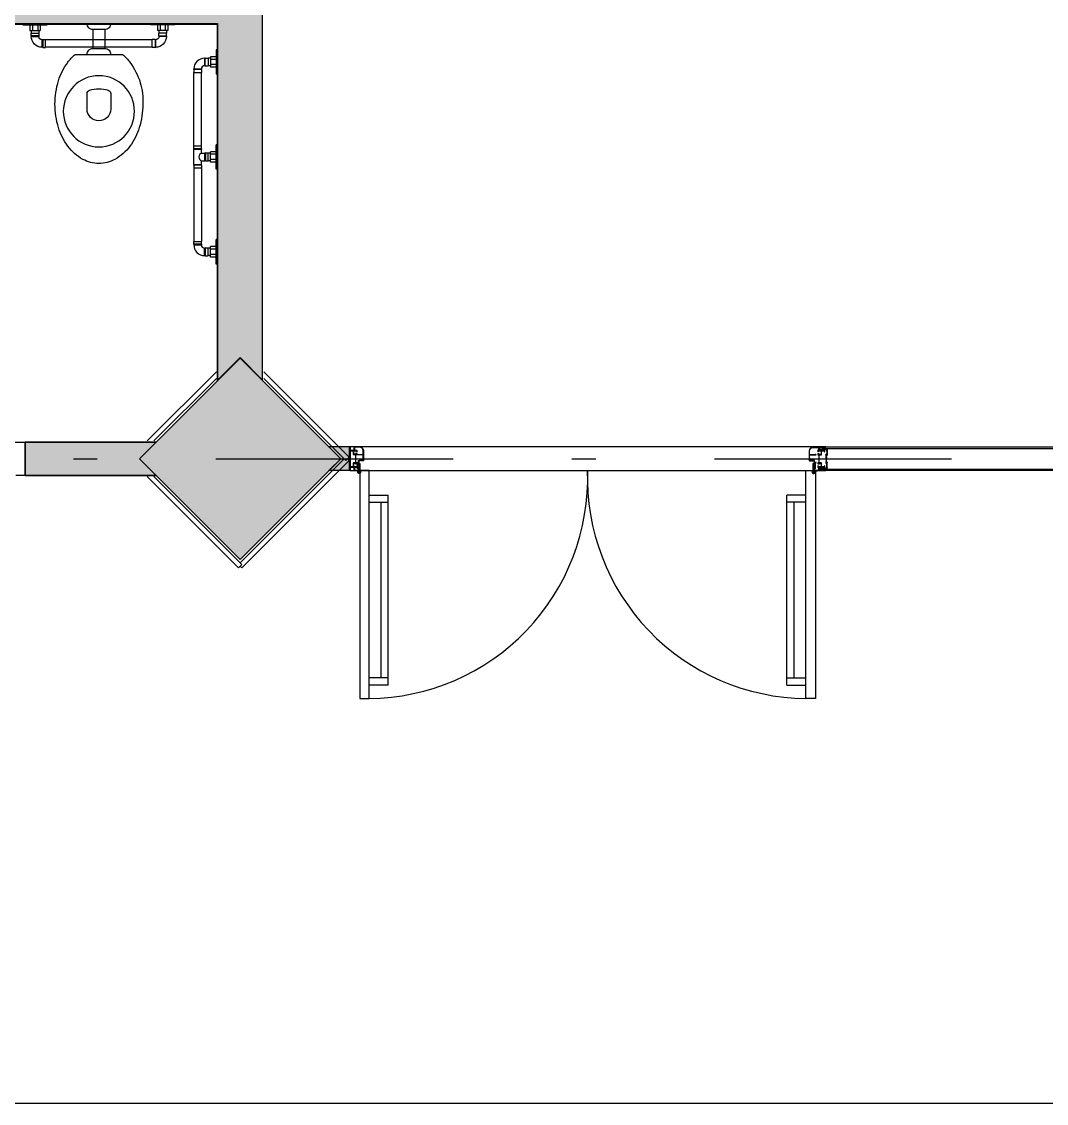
# Model space of a CAD drawing. Header units: millimetres. Extents: x 182 to 575, y -105 to 95.
# Drawn here: x 311.896 to 316.214, y 41.71 to 46.269 of the extents above; entities that cross this region are included whole.
import ezdxf

# ---------------------------------------------------------------- set-up
doc = ezdxf.new("R2010")
doc.units = ezdxf.units.MM
doc.header["$MEASUREMENT"] = 0
doc.linetypes.add('DASHDOT', pattern=[1, 0.5, -0.25, 0, -0.25])
doc.linetypes.add('XR_BL2_AND_MON-REV15$0$DASHDOT', pattern=[1, 0.5, -0.25, 0, -0.25])
for name, color, linetype in [('base', 253, 'Continuous'), ('COB_PROJ_EST', 1, 'Continuous'), ('EIXOS', 31, 'DASHDOT'), ('PVC', 2, 'Continuous'), ('SAN', 1, 'Continuous'), ('XR_BL2_AND_MON-REV15$0$EIXOS_PERFIL', 181, 'XR_BL2_AND_MON-REV15$0$DASHDOT'), ('XR_BL2_AND_MON-REV15$0$PERFIL_DIV', 41, 'Continuous')]:
    doc.layers.add(name, color=color, linetype=linetype)

# ---------------------------------------------------------------- blocks, each defined once
blk = doc.blocks.new('XR_BL2_AND_MON-REV15$0$P50X50')
at = {"layer": 'base'}
blk.add_hatch(color=256, dxfattribs=at).paths.add_polyline_path([(0, -0.4243), (0.4243, 0), (0, 0.4243), (-0.4243, 0)])
at = {"layer": 'base', "linetype": 'ByBlock'}
blk.add_lwpolyline([(0, -0.4243), (0.4243, 0), (0, 0.4243), (-0.4243, 0)], close=True, dxfattribs=at)
blk = doc.blocks.new('XR_BL2_AND_MON-REV15$0$PILAR 60X60_45')
at = {"layer": 'base'}
blk.add_blockref('XR_BL2_AND_MON-REV15$0$P50X50', (0, 0), dxfattribs=at)
blk = doc.blocks.new('BAC-PL2')
for p, q in [((0, 0), (0.005, 0)), ((0.025, 0.025), (0.105, 0.025)), ((0.025, -0.025), (0.105, -0.025))]:
    blk.add_line(p, q)
for points in [[(0.13, 0.0998), (0.13, -0.0998, 0.056984), (0.1632, -0.1308, 0.085116), (0.2494, -0.1743, 0.090221), (0.34, -0.185, 0.074494), (0.4387, -0.1702, 0.085116), (0.5168, -0.1308, 0.106255), (0.5723, -0.0677, 0.128271), (0.59, 0, 0.128271), (0.5723, 0.0677, 0.106255), (0.5168, 0.1308, 0.085116), (0.4387, 0.1702, 0.074494), (0.34, 0.185, 0.074494), (0.2413, 0.1702, 0.085116), (0.1632, 0.1308, 0.056984)], [(0.2955, 0.05, 0.326276), (0.2812, 0.0396, 0.155871), (0.2812, -0.0396, 0.326276), (0.2955, -0.05), (0.36, -0.05, 1), (0.36, 0.05)]]:
    blk.add_lwpolyline(points, format="xyb", close=True)
for points in [[(0, -0.05, 0.414214), (0.025, -0.025), (0.025, 0.025, 0.414483), (0, 0.05)], [(0.13, 0.05, 0.414483), (0.105, 0.025), (0.105, -0.025, 0.414214), (0.13, -0.05)]]:
    blk.add_lwpolyline(points, format="xyb")
blk.add_circle((0.37, 0), 0.15)
blk = doc.blocks.new('DEF')
at = {"layer": 'PVC', "color": 0}
for p, q in [((0, 0.6406), (0.006, 0.6406)), ((0.006, 0.6406), (0.006, 0.5376)), ((0.006, 0.611), (0.03, 0.611)), ((0.006, 0.6001), (0.03, 0.6001)), ((0.03, 0.611), (0.03, 0.5672)), ((0.03, 0.605), (0.04, 0.605)), ((0.04, 0.6057), (0.04, 0.5726)), ((0.052, 0.6057), (0.04, 0.6057)), ((0.052, 0.5726), (0.052, 0.6057)), ((0.052, 0.6057), (0.0546, 0.605)), ((0.0546, 0.605), (0.0546, 0.5733)), ((0.006, 0.5782), (0.03, 0.5782)), ((0.006, 0.5672), (0.03, 0.5672)), ((0.03, 0.5732), (0.04, 0.5732)), ((0.052, 0.5726), (0.04, 0.5726)), ((0.052, 0.5726), (0.0546, 0.5733)), ((0.0675, 0.5571), (0.0681, 0.5597)), ((0.0675, 0.5571), (0.1006, 0.5571)), ((0.0675, 0.5571), (0.0675, 0.5451)), ((0.0999, 0.5597), (0.0681, 0.5597)), ((0.1006, 0.5571), (0.0999, 0.5597)), ((0.1006, 0.5571), (0.1006, 0.5451)), ((0, 0.5376), (0.006, 0.5376)), ((0.1006, 0.5451), (0.0675, 0.5451)), ((0.0681, 0.0955), (0.0681, 0.5451)), ((0.0999, 0.0955), (0.0999, 0.5451)), ((0, 0.103), (0.006, 0.103)), ((0.006, 0), (0.006, 0.103)), ((0.1006, 0.0955), (0.0675, 0.0955)), ((0.0675, 0.0835), (0.0675, 0.0955)), ((0.1006, 0.0835), (0.1006, 0.0955)), ((0.006, 0.0734), (0.03, 0.0734)), ((0.006, 0.0624), (0.03, 0.0624)), ((0.03, 0.0296), (0.03, 0.0734)), ((0.03, 0.0673), (0.04, 0.0673)), ((0.052, 0.068), (0.04, 0.068)), ((0.04, 0.0349), (0.04, 0.068)), ((0.052, 0.068), (0.052, 0.0349)), ((0.052, 0.068), (0.0546, 0.0674)), ((0.0546, 0.0356), (0.0546, 0.0674)), ((0.0675, 0.0835), (0.1006, 0.0835)), ((0.0675, 0.0835), (0.0681, 0.0809)), ((0.0999, 0.0809), (0.0681, 0.0809)), ((0.1006, 0.0835), (0.0999, 0.0809)), ((0, 0), (0.006, 0)), ((0.006, 0.0406), (0.03, 0.0406)), ((0.006, 0.0296), (0.03, 0.0296)), ((0.03, 0.0356), (0.04, 0.0356)), ((0.052, 0.0349), (0.04, 0.0349)), ((0.052, 0.0349), (0.0546, 0.0356))]:
    blk.add_line(p, q, dxfattribs=at)
for centre, radius, start, end in [((0.0546, 0.5597), 0.0453, 359.998, 90.002), ((0.0546, 0.5597), 0.0136, 0, 90.4737), ((0.0546, 0.0809), 0.0136, 269.5263, 0), ((0.0546, 0.0809), 0.0453, 269.998, 0.002)]:
    blk.add_arc(centre, radius, start, end, dxfattribs=at)
blk = doc.blocks.new('W_BARRA_VASO_3ART2')
at = {"layer": 'PVC', "color": 0}
for p, q in [((0, 0), (0, -0.006)), ((0.103, 0), (0.103, -0.006)), ((0.4, 0), (0.4, -0.006)), ((0.503, 0), (0.503, -0.006)), ((0.8, 0), (0.8, -0.006)), ((0.903, 0), (0.903, -0.006)), ((0, -0.006), (0.103, -0.006)), ((0.0296, -0.006), (0.0296, -0.03)), ((0.0296, -0.03), (0.0734, -0.03)), ((0.0349, -0.052), (0.0349, -0.04)), ((0.0349, -0.04), (0.068, -0.04)), ((0.0356, -0.03), (0.0356, -0.04)), ((0.0406, -0.006), (0.0406, -0.03)), ((0.0624, -0.006), (0.0624, -0.03)), ((0.0673, -0.03), (0.0673, -0.04)), ((0.068, -0.052), (0.068, -0.04)), ((0.0734, -0.006), (0.0734, -0.03)), ((0.503, -0.006), (0.4, -0.006)), ((0.4296, -0.006), (0.4296, -0.03)), ((0.4734, -0.03), (0.4296, -0.03)), ((0.4349, -0.051), (0.4349, -0.039)), ((0.4681, -0.039), (0.4349, -0.039)), ((0.4356, -0.03), (0.4356, -0.039)), ((0.4406, -0.006), (0.4406, -0.03)), ((0.4624, -0.006), (0.4624, -0.03)), ((0.4674, -0.03), (0.4674, -0.039)), ((0.4681, -0.051), (0.4681, -0.039)), ((0.4734, -0.006), (0.4734, -0.03)), ((0.903, -0.006), (0.8, -0.006)), ((0.8296, -0.006), (0.8296, -0.03)), ((0.8734, -0.03), (0.8296, -0.03)), ((0.8681, -0.04), (0.835, -0.04)), ((0.835, -0.052), (0.835, -0.04)), ((0.8356, -0.03), (0.8356, -0.04)), ((0.8406, -0.006), (0.8406, -0.03)), ((0.8624, -0.006), (0.8624, -0.03)), ((0.8674, -0.03), (0.8674, -0.04)), ((0.8681, -0.052), (0.8681, -0.04)), ((0.8734, -0.006), (0.8734, -0.03)), ((0.068, -0.052), (0.0349, -0.052)), ((0.0349, -0.052), (0.0356, -0.0546)), ((0.0356, -0.0546), (0.0674, -0.0546)), ((0.068, -0.052), (0.0674, -0.0546)), ((0.0835, -0.0675), (0.0809, -0.0681)), ((0.0809, -0.0999), (0.0809, -0.0681)), ((0.0835, -0.0675), (0.0835, -0.1006)), ((0.0835, -0.0675), (0.0955, -0.0675)), ((0.0955, -0.1006), (0.0955, -0.0675)), ((0.405, -0.0681), (0.0955, -0.0681)), ((0.405, -0.1006), (0.405, -0.0674)), ((0.417, -0.0674), (0.405, -0.0674)), ((0.417, -0.0674), (0.417, -0.1006)), ((0.417, -0.0674), (0.4195, -0.0681)), ((0.4195, -0.0999), (0.4195, -0.0681)), ((0.4356, -0.0681), (0.4195, -0.0681)), ((0.4349, -0.051), (0.4356, -0.0535)), ((0.4349, -0.051), (0.4681, -0.051)), ((0.4674, -0.0535), (0.4356, -0.0535)), ((0.4356, -0.0681), (0.4356, -0.0535)), ((0.4681, -0.051), (0.4674, -0.0535)), ((0.4674, -0.0681), (0.4674, -0.0535)), ((0.4835, -0.0681), (0.4674, -0.0681)), ((0.486, -0.0674), (0.4835, -0.0681)), ((0.4835, -0.0999), (0.4835, -0.0681)), ((0.486, -0.0674), (0.486, -0.1006)), ((0.486, -0.0674), (0.498, -0.0674)), ((0.498, -0.1006), (0.498, -0.0674)), ((0.498, -0.0681), (0.8075, -0.0681)), ((0.8075, -0.1006), (0.8075, -0.0675)), ((0.8195, -0.0675), (0.8075, -0.0675)), ((0.8195, -0.0675), (0.8195, -0.1006)), ((0.8195, -0.0675), (0.8221, -0.0681)), ((0.8221, -0.0999), (0.8221, -0.0681)), ((0.835, -0.052), (0.8681, -0.052)), ((0.835, -0.052), (0.8356, -0.0546)), ((0.8674, -0.0546), (0.8356, -0.0546)), ((0.8681, -0.052), (0.8674, -0.0546)), ((0.0835, -0.1006), (0.0809, -0.0999)), ((0.0835, -0.1006), (0.0955, -0.1006)), ((0.405, -0.0999), (0.0955, -0.0999)), ((0.417, -0.1006), (0.405, -0.1006)), ((0.4171, -0.1005), (0.4195, -0.0999)), ((0.4835, -0.0999), (0.4195, -0.0999)), ((0.486, -0.1006), (0.4835, -0.0999)), ((0.486, -0.1006), (0.498, -0.1006)), ((0.498, -0.0999), (0.8075, -0.0999)), ((0.8195, -0.1006), (0.8075, -0.1006)), ((0.8195, -0.1006), (0.8221, -0.0999))]:
    blk.add_line(p, q, dxfattribs=at)
for centre, radius, start, end in [((0.0809, -0.0546), 0.0453, 179.998, 270.002), ((0.0809, -0.0546), 0.0136, 179.5263, 270), ((0.4515, -0.0615), 0.0172, 202.6199, 337.3801), ((0.8221, -0.0546), 0.0136, 270, 0.4737), ((0.8221, -0.0546), 0.0453, 269.998, 0.002)]:
    blk.add_arc(centre, radius, start, end, dxfattribs=at)
blk = doc.blocks.new('XR_BL2_AND_MON-REV15$0$DI_LEIT12V3')
at = {"layer": 'XR_BL2_AND_MON-REV15$0$EIXOS_PERFIL'}
blk.add_line((-6.3, 0), (58.6, 0), dxfattribs=at)
at = {"layer": 'XR_BL2_AND_MON-REV15$0$PERFIL_DIV'}
for p, q in [((24, 51), (5.8, 51)), ((8.5, 49.5), (8.5, 40)), ((25, 49.5), (25, 50)), ((0, 35), (0, 44.5)), ((0, 35), (1.5, 35)), ((1.5, 38), (1.5, 44.5)), ((8.5, 38), (1.5, 38)), ((1.5, 36.5), (8.5, 36.5)), ((1.5, 35), (1.5, 36.5)), ((8.5, 40), (8.5, 40)), ((8.5, 40), (8.5, 38)), ((8.5, 36.5), (8.5, 35)), ((8.5, 35), (15, 35)), ((24.8, 42.2), (10, 42.2)), ((10, 36.5), (10, 41)), ((10, 41), (16.4, 41)), ((15, 36.5), (10, 36.5)), ((15, 35), (15, 36.5)), ((23, 41), (24.8, 41)), ((0, -35), (0, -44.5)), ((0, -35), (1.5, -35)), ((1.5, -35), (1.5, -36.5)), ((1.5, -36.5), (8.5, -36.5)), ((1.5, -38), (1.5, -44.5)), ((8.5, -38), (1.5, -38)), ((8.5, -35), (15, -35)), ((8.5, -36.5), (8.5, -35)), ((8.5, -40), (8.5, -38)), ((8.5, -40), (8.5, -40)), ((8.5, -49.5), (8.5, -40)), ((10, -36.5), (10, -41)), ((15, -36.5), (10, -36.5)), ((10, -41), (16.4, -41)), ((24.8, -42.2), (10, -42.2)), ((15, -35), (15, -36.5)), ((23, -41), (24.8, -41)), ((24, -51), (5.8, -51)), ((25, -49.5), (25, -50))]:
    blk.add_line(p, q, dxfattribs=at)
at = {"layer": 'XR_BL2_AND_MON-REV15$0$PERFIL_DIV', "linetype": 'Continuous'}
for p, q in [((5.9, 49.5), (8.5, 49.5)), ((10, 42.2), (10, 49.5)), ((10, 49.5), (25, 49.5)), ((25, 1.5), (25, 0)), ((25, 1.5), (26, 1.5)), ((25, 0), (27.5, 0)), ((25, 0), (27.5, 0)), ((25, 0), (27.5, 0)), ((25, -1.5), (25, 0)), ((25, 0), (27.5, 0)), ((25.4, 18.4), (25.4, 19.7)), ((25.4, 14), (25.4, 15.4)), ((26, 1.5), (26, 8.8)), ((26.6, 11.2), (27.6, 12.7)), ((26.8, 36.5), (26.8, 35)), ((26.8, 36.5), (29.4, 36.5)), ((26.8, 35), (29.3, 35)), ((26.9, 19), (26.9, 18.7)), ((26.9, 15.1), (26.9, 14.8)), ((27.5, 8.9), (27.5, 0)), ((27.5, -8.9), (27.5, 0)), ((27.7, 19), (27.7, 18.7)), ((27.7, 15.1), (27.7, 14.8)), ((28.2, 11.4), (29.8, 14.1)), ((29.1, 17.3), (29.4, 17.3)), ((29.1, 16.5), (29.4, 16.5)), ((29.4, 36.5), (29.3, 36.8)), ((29.3, 35), (29.3, 20.3)), ((30.5, 37), (30.5, 16.7)), ((10, -42.2), (10, -49.5)), ((25, -1.5), (26, -1.5)), ((25.4, -14), (25.4, -15.4)), ((25.4, -18.4), (25.4, -19.7)), ((26, -1.5), (26, -8.8)), ((26.6, -11.2), (27.6, -12.7)), ((26.8, -35), (29.3, -35)), ((26.8, -36.5), (26.8, -35)), ((26.8, -36.5), (29.4, -36.5)), ((26.9, -15.1), (26.9, -14.8)), ((26.9, -19), (26.9, -18.7)), ((27.7, -15.1), (27.7, -14.8)), ((27.7, -19), (27.7, -18.7)), ((28.2, -11.4), (29.8, -14.1)), ((29.1, -16.5), (29.4, -16.5)), ((29.1, -17.3), (29.4, -17.3)), ((29.3, -35), (29.3, -20.3)), ((29.4, -36.5), (29.3, -36.8)), ((30.5, -37), (30.5, -16.7)), ((5.9, -49.5), (8.5, -49.5)), ((10, -49.5), (25, -49.5))]:
    blk.add_line(p, q, dxfattribs=at)
at = {"layer": 'XR_BL2_AND_MON-REV15$0$PERFIL_DIV'}
for centre, radius, start, end in [((6, 44.9), 6.07, 90.5943, 185.4313), ((6, 44.9), 4.57, 90.5943, 185.4313), ((24, 50), 1, 0, 90), ((6, -44.9), 6.07, 174.5687, 269.4057), ((6, -44.9), 4.57, 174.5687, 269.4057), ((24, -50), 1, 270, 0)]:
    blk.add_arc(centre, radius, start, end, dxfattribs=at)
at = {"layer": 'XR_BL2_AND_MON-REV15$0$PERFIL_DIV', "linetype": 'Continuous'}
for centre, radius, start, end in [((19.7, 47.4), 7.23, 242.7929, 297.2071), ((24, 35.6), 6.6, 11.8368, 83.416), ((24.3, 36), 5.05, 9.9202, 84.746), ((25.7, 19.7), 0.3, 118.0213, 180), ((25.7, 18.4), 0.3, 180, 315.2481), ((25.7, 15.4), 0.3, 44.7519, 180), ((25.7, 14), 0.3, 180, 241.9787), ((27.3, 16.9), 3.55, 62.9643, 118.0213), ((27.3, 16.9), 3.55, 241.9787, 269.2788), ((27.3, 16.9), 1.85, 102.4869, 135.2481), ((27.3, 16.9), 1.85, 224.7519, 257.5131), ((30.6, 8.8), 4.68, 148.731, 180), ((27.3, 16.9), 2.15, 79.2778, 100.7222), ((27.3, 16.9), 2.15, 259.2778, 280.7222), ((27.2, 12.9), 0.4, 328.731, 89.2788), ((32.5, 8.9), 5, 148.731, 180), ((27.3, 16.9), 1.85, 12.4869, 77.5131), ((27.3, 16.9), 1.85, 282.4869, 347.5131), ((29, 20.3), 0.3, 242.9643, 0), ((27.3, 16.9), 2.15, 349.2778, 10.7222), ((25.5, 16.7), 5, 328.731, 0), ((19.7, -47.4), 7.23, 62.7929, 117.2071), ((24.3, -36), 5.05, 275.254, 350.0798), ((24, -35.6), 6.6, 276.584, 348.1632), ((25.7, -14), 0.3, 118.0213, 180), ((25.7, -15.4), 0.3, 180, 315.2481), ((25.7, -18.4), 0.3, 44.7519, 180), ((25.7, -19.7), 0.3, 180, 241.9787), ((27.3, -16.9), 3.55, 90.7212, 118.0213), ((27.3, -16.9), 3.55, 241.9787, 297.0357), ((27.3, -16.9), 1.85, 102.4869, 135.2481), ((27.3, -16.9), 1.85, 224.7519, 257.5131), ((30.6, -8.8), 4.68, 180, 211.269), ((27.3, -16.9), 2.15, 79.2778, 100.7222), ((27.3, -16.9), 2.15, 259.2778, 280.7222), ((27.2, -12.9), 0.4, 270.7212, 31.269), ((32.5, -8.9), 5, 180, 211.269), ((27.3, -16.9), 1.85, 12.4869, 77.5131), ((27.3, -16.9), 1.85, 282.4869, 347.5131), ((29, -20.3), 0.3, 0, 117.0357), ((27.3, -16.9), 2.15, 349.2778, 10.7222), ((25.5, -16.7), 5, 0, 31.269)]:
    blk.add_arc(centre, radius, start, end, dxfattribs=at)

msp = doc.modelspace()

# ---------------------------------------------------------------- hatches: boundary and pattern name
at = {"layer": 'base'}
for points in [[(307.7613, 48.7989), (307.7613, 50.5458), (307.5913, 50.5458), (307.5913, 50.4558), (307.6213, 50.4558), (307.6213, 47.0021), (307.5913, 47.0021), (307.5913, 46.9121), (307.7613, 46.9121), (307.7613, 48.6589), (310.821, 48.6589), (310.821, 44.4989), (309.3334, 44.4989), (309.3334, 44.3589), (311.011, 44.3589), (311.011, 44.4989), (310.961, 44.4989), (310.961, 46.2607), (312.7213, 46.2607), (312.7213, 44.7582), (312.8163, 44.8532), (312.9113, 44.7582), (312.9113, 49.0389), (311.811, 49.0389), (311.811, 48.8989), (312.7213, 48.8989), (312.7213, 46.4007), (310.961, 46.4007), (310.961, 48.8989), (311.011, 48.8989), (311.011, 49.0389), (310.961, 49.0389), (310.961, 52.9589), (312.4621, 52.9589), (312.3921, 53.0289), (312.4621, 53.0989), (309.3334, 53.0989), (309.3334, 52.9589), (310.821, 52.9589), (310.821, 48.7989)], [(311.911, 44.4964), (311.911, 44.3564), (312.4621, 44.3564), (312.3921, 44.4264), (312.4621, 44.4964)], [(313.1906, 44.4764), (313.2406, 44.4264), (313.1906, 44.3764), (313.2763, 44.3764), (313.2763, 44.4764)]]:
    msp.add_hatch(color=256, dxfattribs=at).paths.add_polyline_path(points)

# ---------------------------------------------------------------- linework, layer by layer
for p, q in [((312.9113, 44.7557, 195.166), (312.9113, 49.0364, 195.166)), ((310.961, 46.2581, 195.166), (312.7213, 46.2581, 195.166)), ((312.7213, 44.7557, 195.166), (312.7213, 46.2581, 195.166)), ((312.7163, 44.7648), (312.4529, 44.5014)), ((313.2618, 44.4193), (312.9163, 44.7648)), ((311.911, 44.3564, 195.166), (311.911, 44.4964, 195.166)), ((311.911, 44.4964, 195.166), (312.4621, 44.4964, 195.166)), ((312.8163, 43.988), (313.2547, 44.4264)), ((312.8234, 43.9668), (313.276, 44.4193)), ((313.2618, 44.4193), (313.276, 44.4335)), ((313.2689, 44.4264), (313.276, 44.4193)), ((312.4621, 44.3564, 195.166), (311.911, 44.3564, 195.166)), ((312.4246, 44.3514), (312.8093, 43.9668)), ((312.4529, 44.3514), (312.8234, 43.9809)), ((313.3606, 44.2731, 195.166), (313.4406, 44.2731, 195.166)), ((313.3606, 44.2431, 195.166), (313.4406, 44.2431, 195.166)), ((312.8163, 43.9739), (312.8093, 43.9668)), ((312.8163, 43.9739), (312.8234, 43.9809)), ((312.8163, 43.9739), (312.8234, 43.9668))]:
    msp.add_line(p, q, dxfattribs=at)
at = {"layer": 'base', "linetype": 'ByBlock'}
for p, q in [((315.2806, 44.4764), (313.2806, 44.4764)), ((313.2806, 44.3764), (315.2806, 44.3764))]:
    msp.add_line(p, q, dxfattribs=at)
at = {"layer": 'base'}
for points in [[(348.7305, 41.7102), (302.2147, 41.7102), (302.2147, 58.4931), (348.7305, 58.4931)], [(311.911, 44.4964), (311.911, 44.3564), (312.4621, 44.3564), (312.3921, 44.4264), (312.4621, 44.4964)], [(316.9264, 44.4697), (316.9264, 44.4757), (315.2696, 44.4757), (315.2696, 44.4697)], [(316.9264, 44.3827), (316.9264, 44.3767), (315.2696, 44.3767), (315.2696, 44.3827)]]:
    msp.add_lwpolyline(points, close=True, dxfattribs=at)
for points in [[(310.961, 46.2607), (312.7213, 46.2607), (312.7213, 44.7582), (312.8163, 44.8532), (312.9113, 44.7582), (312.9113, 49.0389), (311.811, 49.0389)], [(312.7163, 44.7507), (312.8163, 44.8507), (312.9163, 44.7507)], [(312.7163, 44.7931), (312.4246, 44.5014)], [(313.276, 44.4335), (312.9163, 44.7931)], [(311.861, 44.3964), (311.861, 44.4964), (311.911, 44.4964), (311.911, 44.3564), (311.871, 44.3564)], [(312.4621, 44.3564), (312.3921, 44.4264), (312.4621, 44.4964)], [(313.2763, 44.4764), (313.1906, 44.4764)], [(313.1906, 44.4764), (313.2406, 44.4264), (313.1906, 44.3764)], [(313.2806, 44.4764), (313.1906, 44.4764)], [(313.2763, 44.3764), (313.1906, 44.3764)], [(313.2806, 44.3764), (313.1906, 44.3764)]]:
    msp.add_lwpolyline(points, dxfattribs=at)
at = {"layer": 'COB_PROJ_EST'}
for p, q in [((313.4406, 43.4731, 195.166), (313.4406, 44.2731, 195.166)), ((315.1206, 43.4731, 195.166), (315.1206, 44.2731, 195.166)), ((315.2006, 44.2731, 195.166), (315.1206, 44.2731, 195.166)), ((313.4106, 43.5031, 195.166), (313.4106, 44.2431, 195.166)), ((315.2006, 44.2431, 195.166), (315.1206, 44.2431, 195.166)), ((315.1506, 43.5031, 195.166), (315.1506, 44.2431, 195.166)), ((313.4406, 43.5031, 195.166), (313.3606, 43.5031, 195.166)), ((315.1206, 43.5031, 195.166), (315.2006, 43.5031, 195.166)), ((313.4406, 43.4731, 195.166), (313.3606, 43.4731, 195.166)), ((315.1206, 43.4731, 195.166), (315.2006, 43.4731, 195.166))]:
    msp.add_line(p, q, dxfattribs=at)
for points in [[(313.2763, 44.4764), (313.2763, 44.3764)], [(313.2806, 44.4764), (313.2806, 44.3764)]]:
    msp.add_lwpolyline(points, dxfattribs=at)
at = {"layer": 'COB_PROJ_EST', "linetype": 'Continuous'}
for points in [[(313.3076, 44.4439), (313.3086, 44.4439, 0.414214), (313.3091, 44.4444), (313.3091, 44.4482), (313.3026, 44.4482), (313.3026, 44.4454), (313.2949, 44.4454), (313.2949, 44.4599), (313.3076, 44.4599), (313.3076, 44.4564), (313.3081, 44.4564, 0.414214), (313.3091, 44.4574), (313.3091, 44.4614), (313.2791, 44.4614), (313.2791, 44.4574, 0.414214), (313.2801, 44.4564), (313.2806, 44.4564), (313.2806, 44.4599), (313.2934, 44.4599), (313.2934, 44.4439), (313.3026, 44.4439), (313.3026, 44.4089), (313.2934, 44.4089), (313.2934, 44.3929), (313.2806, 44.3929), (313.2806, 44.3964), (313.2801, 44.3964, 0.414214), (313.2791, 44.3954), (313.2791, 44.3914), (313.3091, 44.3914), (313.3091, 44.3954, 0.414214), (313.3081, 44.3964), (313.3076, 44.3964), (313.3076, 44.3929), (313.2949, 44.3929), (313.2949, 44.4074), (313.3026, 44.4074), (313.3026, 44.4047), (313.3091, 44.4047), (313.3091, 44.4084, 0.414214), (313.3086, 44.4089), (313.3076, 44.4089), (313.3076, 44.4062), (313.3041, 44.4062), (313.3041, 44.4467), (313.3076, 44.4467)], [(315.2521, 44.4087), (315.2511, 44.4087, 0.414214), (315.2506, 44.4082), (315.2506, 44.4045), (315.2571, 44.4045), (315.2571, 44.4072), (315.2648, 44.4072), (315.2648, 44.3927), (315.2521, 44.3927), (315.2521, 44.3962), (315.2516, 44.3962, 0.414214), (315.2506, 44.3952), (315.2506, 44.3912), (315.2806, 44.3912), (315.2806, 44.3952, 0.414214), (315.2796, 44.3962), (315.2791, 44.3962), (315.2791, 44.3927), (315.2663, 44.3927), (315.2663, 44.4087), (315.2571, 44.4087), (315.2571, 44.4437), (315.2663, 44.4437), (315.2663, 44.4597), (315.2791, 44.4597), (315.2791, 44.4562), (315.2796, 44.4562, 0.414214), (315.2806, 44.4572), (315.2806, 44.4612), (315.2506, 44.4612), (315.2506, 44.4572, 0.414214), (315.2516, 44.4562), (315.2521, 44.4562), (315.2521, 44.4597), (315.2648, 44.4597), (315.2648, 44.4452), (315.2571, 44.4452), (315.2571, 44.448), (315.2506, 44.448), (315.2506, 44.4442, 0.414214), (315.2511, 44.4437), (315.2521, 44.4437), (315.2521, 44.4465), (315.2556, 44.4465), (315.2556, 44.406), (315.2521, 44.406)]]:
    msp.add_lwpolyline(points, format="xyb", close=True, dxfattribs=at)
for points in [[(313.3164, 44.3784, -0.414214), (313.3144, 44.3764), (313.3016, 44.3764, -0.414214), (313.2966, 44.3814), (313.2966, 44.3914), (313.3004, 44.3914), (313.3004, 44.3902), (313.2981, 44.3902), (313.2981, 44.3814, 0.414214), (313.3016, 44.3779), (313.3144, 44.3779, 0.414214), (313.3149, 44.3784), (313.3149, 44.3844), (313.3112, 44.3844), (313.3112, 44.4097), (313.3101, 44.4097, -0.75), (313.3081, 44.4097), (313.3071, 44.4097), (313.3071, 44.4109), (313.3149, 44.4109), (313.3149, 44.4189), (313.3214, 44.4189), (313.3201, 44.4209), (313.3307, 44.4209), (313.3294, 44.4189), (313.3344, 44.4189, 0.414214), (313.3349, 44.4194), (313.3349, 44.4427), (313.3071, 44.4427), (313.3071, 44.4439), (313.3081, 44.4439, -0.75), (313.3101, 44.4439), (313.3344, 44.4439, 2.414214), (313.3349, 44.4444), (313.3349, 44.4599, 0.414214), (313.3199, 44.4749), (313.3014, 44.4749, 0.426212), (313.2981, 44.4714), (313.2981, 44.4631, 0.414214), (313.2986, 44.4626), (313.3004, 44.4626), (313.3004, 44.4614), (313.2966, 44.4614), (313.2966, 44.4714, -0.422579), (313.3014, 44.4764), (313.3199, 44.4764, -0.414214), (313.3364, 44.4599), (313.3364, 44.4194, -0.414214), (313.3344, 44.4174), (313.3269, 44.4174), (313.3284, 44.4197), (313.3224, 44.4197), (313.3239, 44.4174), (313.3164, 44.4174), (313.3164, 44.4057), (313.3149, 44.4057), (313.3149, 44.4097), (313.3124, 44.4097), (313.3124, 44.3856), (313.3149, 44.3856), (313.3149, 44.3897), (313.3164, 44.3897), (313.3164, 44.3784)], [(315.2349, 44.3782, 0.414214), (315.2369, 44.3762), (315.2497, 44.3762, 0.414214), (315.2547, 44.3812), (315.2547, 44.3912), (315.2509, 44.3912), (315.2509, 44.39), (315.2532, 44.39), (315.2532, 44.3812, -0.414214), (315.2497, 44.3777), (315.2369, 44.3777, -0.414214), (315.2364, 44.3782), (315.2364, 44.3842), (315.2401, 44.3842), (315.2401, 44.4095), (315.2412, 44.4095, 0.75), (315.2432, 44.4095), (315.2442, 44.4095), (315.2442, 44.4107), (315.2364, 44.4107), (315.2364, 44.4187), (315.2299, 44.4187), (315.2312, 44.4207), (315.2205, 44.4207), (315.2218, 44.4187), (315.2169, 44.4187, -0.414214), (315.2164, 44.4192), (315.2163, 44.4425), (315.2441, 44.4425), (315.2441, 44.4437), (315.2431, 44.4437, 0.75), (315.2411, 44.4437), (315.2168, 44.4437, -2.414214), (315.2163, 44.4442), (315.2163, 44.4597, -0.414214), (315.2313, 44.4747), (315.2498, 44.4747, -0.426212), (315.2531, 44.4712), (315.2531, 44.4629, -0.414214), (315.2526, 44.4624), (315.2508, 44.4624), (315.2508, 44.4612), (315.2546, 44.4612), (315.2546, 44.4712, 0.422579), (315.2498, 44.4762), (315.2313, 44.4762, 0.414214), (315.2148, 44.4597), (315.2149, 44.4192, 0.414214), (315.2169, 44.4172), (315.2244, 44.4172), (315.2229, 44.4195), (315.2289, 44.4195), (315.2274, 44.4172), (315.2349, 44.4172), (315.2349, 44.4055), (315.2364, 44.4055), (315.2364, 44.4095), (315.2389, 44.4095), (315.2389, 44.3854), (315.2364, 44.3854), (315.2364, 44.3895), (315.2349, 44.3895), (315.2349, 44.3782)], [(313.3206, 44.3756, -4.632625), (313.3156, 44.3757, 0.294496), (313.3168, 44.3775), (313.3169, 44.3902), (313.3169, 44.3902), (313.3149, 44.3902), (313.3149, 44.3877, -1), (313.3129, 44.3877), (313.313, 44.3922), (313.3135, 44.3927), (313.3135, 44.3972), (313.314, 44.3977), (313.3135, 44.3982), (313.3136, 44.4027), (313.3131, 44.4032), (313.3131, 44.4077, -1), (313.3151, 44.4077), (313.3151, 44.4052), (313.3181, 44.4052), (313.318, 44.3934), (313.3196, 44.3918), (313.3194, 44.3775, 0.294496), (313.3206, 44.3756)], [(313.3156, 44.3757, 0.294496), (313.3168, 44.3775), (313.3169, 44.3898), (313.3185, 44.3914), (313.3187, 44.4069), (313.3213, 44.4069), (313.321, 44.3768), (313.3225, 44.3768), (313.3225, 44.3742, -3.099483), (313.3156, 44.3757)], [(315.2307, 44.3754, 4.632625), (315.2357, 44.3755, -0.294496), (315.2345, 44.3773), (315.2343, 44.39), (315.2343, 44.39), (315.2363, 44.39), (315.2363, 44.3875, 1), (315.2383, 44.3875), (315.2383, 44.392), (315.2378, 44.3925), (315.2378, 44.397), (315.2372, 44.3975), (315.2377, 44.398), (315.2377, 44.4025), (315.2382, 44.403), (315.2381, 44.4075, 1), (315.2361, 44.4075), (315.2362, 44.405), (315.2332, 44.405), (315.2333, 44.3932), (315.2317, 44.3916), (315.2319, 44.3773, -0.294496), (315.2307, 44.3754)], [(315.2357, 44.3755, -0.294496), (315.2345, 44.3773), (315.2343, 44.3896), (315.2327, 44.3912), (315.2325, 44.4067), (315.2299, 44.4067), (315.2303, 44.3766), (315.2288, 44.3766), (315.2288, 44.374, 3.099483), (315.2357, 44.3755)]]:
    msp.add_lwpolyline(points, format="xyb", dxfattribs=at)
at = {"layer": 'COB_PROJ_EST'}
for points in [[(313.3606, 44.3764), (313.3206, 44.3764), (313.3206, 43.4164), (313.3606, 43.4164)], [(315.2006, 44.3764), (315.2406, 44.3764), (315.2406, 43.4164), (315.2006, 43.4164)]]:
    msp.add_lwpolyline(points, close=True, dxfattribs=at)
at = {"layer": 'COB_PROJ_EST', "linetype": 'Continuous'}
for centre in [(313.318, 44.3702), (315.2332, 44.37)]:
    msp.add_circle(centre, 0.00325, dxfattribs=at)
at = {"layer": 'COB_PROJ_EST'}
for centre, start, end in [((313.352, 44.3455), 270.5283, 1.9094), ((315.2092, 44.3455), 178.0906, 269.4717)]:
    msp.add_arc(centre, 0.9291, start, end, dxfattribs=at)
at = {"layer": 'EIXOS', "linetype": 'DASHDOT', "ltscale": 2}
msp.add_line((302.2147, 44.4264), (348.7305, 44.4264), dxfattribs=at)

# ---------------------------------------------------------------- block references
at = {"layer": 'base', "xscale": -1, "rotation": 90}
for name, p in [('DEF', (312.5416, 46.2606, 195.166)), ('BAC-PL2', (312.2213, 46.2606, 195.166))]:
    msp.add_blockref(name, p, dxfattribs=at)
at = {"layer": 'base'}
for name, p, rotation in [('W_BARRA_VASO_3ART2', (312.7213, 46.15, 195.166), 270), ('XR_BL2_AND_MON-REV15$0$PILAR 60X60_45', (312.8163, 44.4264), 89.99999999999999)]:
    msp.add_blockref(name, p, dxfattribs=dict(at, rotation=rotation))
at = {"layer": 'COB_PROJ_EST', "extrusion": (0, 0, -1), "xscale": 0.0009999999999763531, "yscale": 0.0009999999999763531, "zscale": -0.001000000000004775, "rotation": 180}
msp.add_blockref('XR_BL2_AND_MON-REV15$0$DI_LEIT12V3', (-315.2596, 44.4262, -195.166), dxfattribs=at)
at = {"layer": 'SAN', "xscale": -1, "rotation": 90}
msp.add_blockref('BAC-PL2', (312.2213, 46.2606, 195.166), dxfattribs=at)

doc.saveas('drawing.dxf')
